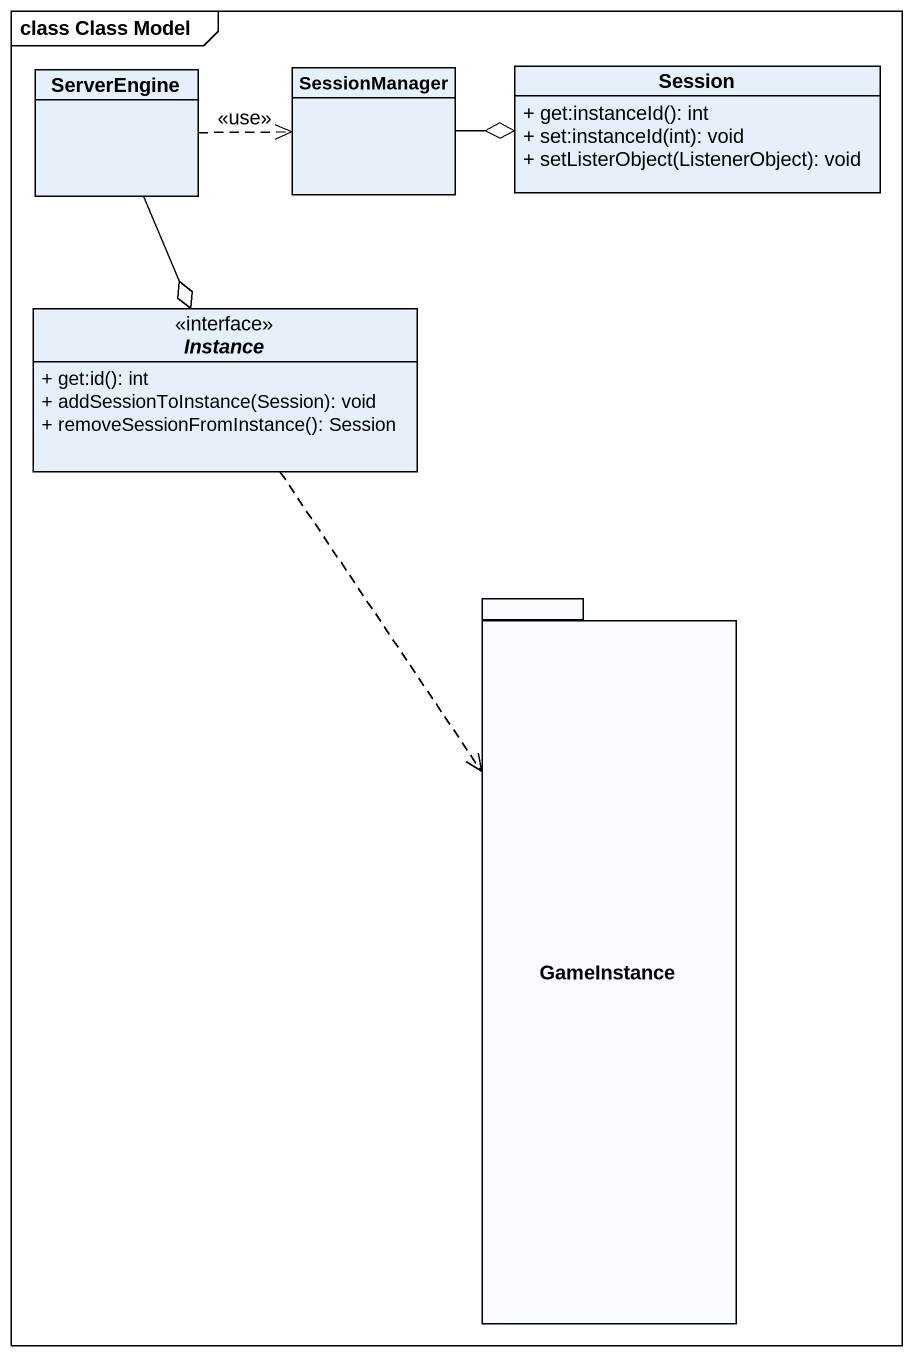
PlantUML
@startuml
mainframe class Class Model
hide circle
hide empty members
skinparam classAttributeIconSize 0
class ServerEngine
class SessionManager
class Session {
  + get:instanceId(): int
  + set:instanceId(int): void
  + setListerObject(ListenerObject): void
}
interface Instance {
  + get:id(): int
  + addSessionToInstance(Session): void
  + removeSessionFromInstance(): Session
}
package GameInstance {
}
ServerEngine .right.> SessionManager : <<use>>
ServerEngine --o Instance
SessionManager -right-o Session
Instance ..> GameInstance
@enduml
